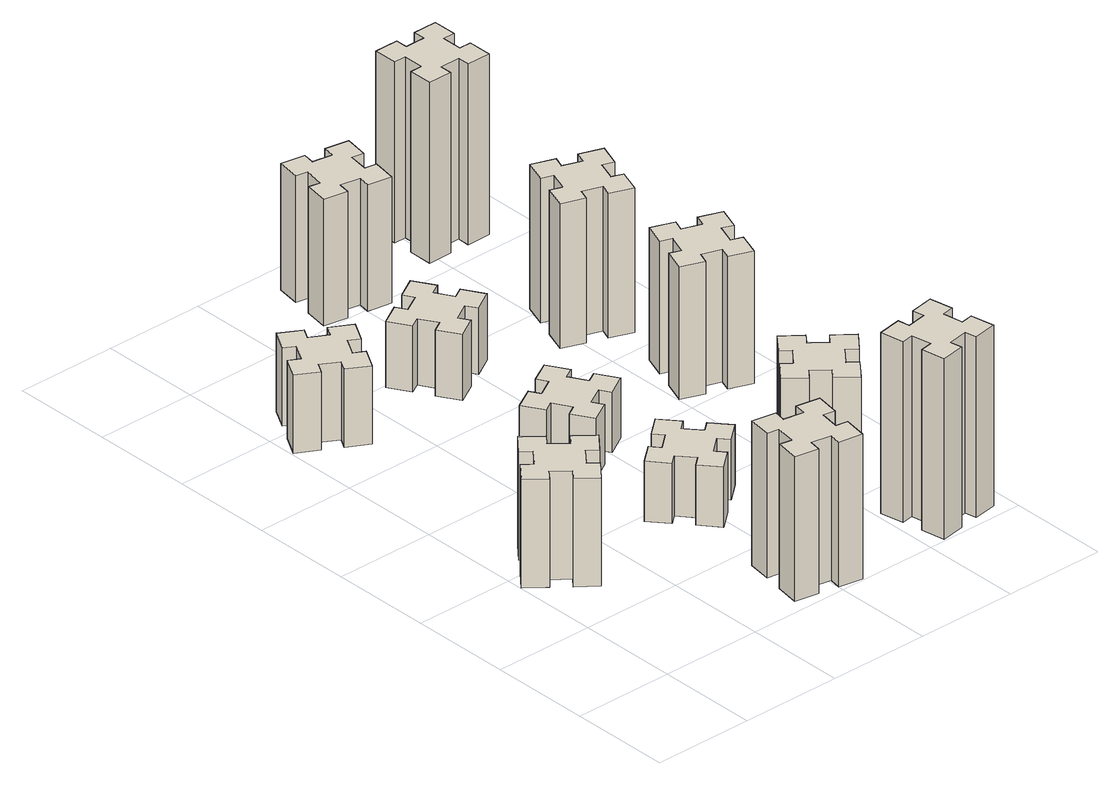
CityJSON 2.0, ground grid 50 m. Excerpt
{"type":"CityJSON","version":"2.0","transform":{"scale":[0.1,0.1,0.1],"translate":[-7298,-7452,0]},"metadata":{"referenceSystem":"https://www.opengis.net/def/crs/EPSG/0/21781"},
"CityObjects":{
"building1":{"type":"Building","attributes":{"class":"1000","function":"1000","usage":"1000","yearOfConstruction":2016,"roofType":"1000","measuredHeight":54,"storeysAboveGround":30,"storeysBelowGround":0},"geometry":[{"type":"Solid","lod":"1","boundaries":[[[[0,1,2,3,4,5,6,7,8,9,10,11,12,13,14,15,16,17,18,19]],[[17,16,20,21]],[[16,15,22,20]],[[15,14,23,22]],[[14,13,24,23]],[[13,12,25,24]],[[12,11,26,25]],[[11,10,27,26]],[[10,9,28,27]],[[9,8,29,28]],[[8,7,30,29]],[[7,6,31,30]],[[6,5,32,31]],[[5,4,33,32]],[[4,3,34,33]],[[3,2,35,34]],[[2,1,36,35]],[[1,0,37,36]],[[0,19,38,37]],[[19,18,39,38]],[[18,17,21,39]],[[24,25,26,27,28,29,30,31,32,33,34,35,36,37,38,39,21,20,22,23]]]]}]},
"building2":{"type":"Building","attributes":{"class":"1000","function":"1000","usage":"1000","yearOfConstruction":2016,"roofType":"1000","measuredHeight":39,"storeysAboveGround":30,"storeysBelowGround":0},"geometry":[{"type":"Solid","lod":"1","boundaries":[[[[40,41,42,43,44,45,46,47,48,49,50,51,52,53,54,55,56,57,58,59]],[[57,56,60,61]],[[56,55,62,60]],[[55,54,63,62]],[[54,53,64,63]],[[53,52,65,64]],[[52,51,66,65]],[[51,50,67,66]],[[50,49,68,67]],[[49,48,69,68]],[[48,47,70,69]],[[47,46,71,70]],[[46,45,72,71]],[[45,44,73,72]],[[44,43,74,73]],[[43,42,75,74]],[[42,41,76,75]],[[41,40,77,76]],[[40,59,78,77]],[[59,58,79,78]],[[58,57,61,79]],[[64,65,66,67,68,69,70,71,72,73,74,75,76,77,78,79,61,60,62,63]]]]}]},
"building3":{"type":"Building","attributes":{"class":"1000","function":"1000","usage":"1000","yearOfConstruction":2016,"roofType":"1000","measuredHeight":72,"storeysAboveGround":30,"storeysBelowGround":0},"geometry":[{"type":"Solid","lod":"1","boundaries":[[[[80,81,82,83,84,85,86,87,88,89,90,91,92,93,94,95,96,97,98,99]],[[97,96,100,101]],[[96,95,102,100]],[[95,94,103,102]],[[94,93,104,103]],[[93,92,105,104]],[[92,91,106,105]],[[91,90,107,106]],[[90,89,108,107]],[[89,88,109,108]],[[88,87,110,109]],[[87,86,111,110]],[[86,85,112,111]],[[85,84,113,112]],[[84,83,114,113]],[[83,82,115,114]],[[82,81,116,115]],[[81,80,117,116]],[[80,99,118,117]],[[99,98,119,118]],[[98,97,101,119]],[[104,105,106,107,108,109,110,111,112,113,114,115,116,117,118,119,101,100,102,103]]]]}]},
"building4":{"type":"Building","attributes":{"class":"1000","function":"1000","usage":"1000","yearOfConstruction":2016,"roofType":"1000","measuredHeight":30,"storeysAboveGround":30,"storeysBelowGround":0},"geometry":[{"type":"Solid","lod":"1","boundaries":[[[[120,121,122,123,124,125,126,127,128,129,130,131,132,133,134,135,136,137,138,139]],[[137,136,140,141]],[[136,135,142,140]],[[135,134,143,142]],[[134,133,144,143]],[[133,132,145,144]],[[132,131,146,145]],[[131,130,147,146]],[[130,129,148,147]],[[129,128,149,148]],[[128,127,150,149]],[[127,126,151,150]],[[126,125,152,151]],[[125,124,153,152]],[[124,123,154,153]],[[123,122,155,154]],[[122,121,156,155]],[[121,120,157,156]],[[120,139,158,157]],[[139,138,159,158]],[[138,137,141,159]],[[144,145,146,147,148,149,150,151,152,153,154,155,156,157,158,159,141,140,142,143]]]]}]},
"building5":{"type":"Building","attributes":{"class":"1000","function":"1000","usage":"1000","yearOfConstruction":2016,"roofType":"1000","measuredHeight":30,"storeysAboveGround":30,"storeysBelowGround":0},"geometry":[{"type":"Solid","lod":"1","boundaries":[[[[160,161,162,163,164,165,166,167,168,169,170,171,172,173,174,175,176,177,178,179]],[[177,176,180,181]],[[176,175,182,180]],[[175,174,183,182]],[[174,173,184,183]],[[173,172,185,184]],[[172,171,186,185]],[[171,170,187,186]],[[170,169,188,187]],[[169,168,189,188]],[[168,167,190,189]],[[167,166,191,190]],[[166,165,192,191]],[[165,164,193,192]],[[164,163,194,193]],[[163,162,195,194]],[[162,161,196,195]],[[161,160,197,196]],[[160,179,198,197]],[[179,178,199,198]],[[178,177,181,199]],[[184,185,186,187,188,189,190,191,192,193,194,195,196,197,198,199,181,180,182,183]]]]}]},
"building6":{"type":"Building","attributes":{"class":"1000","function":"1000","usage":"1000","yearOfConstruction":2016,"roofType":"1000","measuredHeight":33,"storeysAboveGround":30,"storeysBelowGround":0},"geometry":[{"type":"Solid","lod":"1","boundaries":[[[[200,201,202,203,204,205,206,207,208,209,210,211,212,213,214,215,216,217,218,219]],[[217,216,220,221]],[[216,215,222,220]],[[215,214,223,222]],[[214,213,224,223]],[[213,212,225,224]],[[212,211,226,225]],[[211,210,227,226]],[[210,209,228,227]],[[209,208,229,228]],[[208,207,230,229]],[[207,206,231,230]],[[206,205,232,231]],[[205,204,233,232]],[[204,203,234,233]],[[203,202,235,234]],[[202,201,236,235]],[[201,200,237,236]],[[200,219,238,237]],[[219,218,239,238]],[[218,217,221,239]],[[224,225,226,227,228,229,230,231,232,233,234,235,236,237,238,239,221,220,222,223]]]]}]},
"building7":{"type":"Building","attributes":{"class":"1000","function":"1000","usage":"1000","yearOfConstruction":2016,"roofType":"1000","measuredHeight":90,"storeysAboveGround":30,"storeysBelowGround":0},"geometry":[{"type":"Solid","lod":"1","boundaries":[[[[240,241,242,243,244,245,246,247,248,249,250,251,252,253,254,255,256,257,258,259]],[[257,256,260,261]],[[256,255,262,260]],[[255,254,263,262]],[[254,253,264,263]],[[253,252,265,264]],[[252,251,266,265]],[[251,250,267,266]],[[250,249,268,267]],[[249,248,269,268]],[[248,247,270,269]],[[247,246,271,270]],[[246,245,272,271]],[[245,244,273,272]],[[244,243,274,273]],[[243,242,275,274]],[[242,241,276,275]],[[241,240,277,276]],[[240,259,278,277]],[[259,258,279,278]],[[258,257,261,279]],[[264,265,266,267,268,269,270,271,272,273,274,275,276,277,278,279,261,260,262,263]]]]}]},
"building8":{"type":"Building","attributes":{"class":"1000","function":"1000","usage":"1000","yearOfConstruction":2016,"roofType":"1000","measuredHeight":63,"storeysAboveGround":30,"storeysBelowGround":0},"geometry":[{"type":"Solid","lod":"1","boundaries":[[[[280,281,282,283,284,285,286,287,288,289,290,291,292,293,294,295,296,297,298,299]],[[297,296,300,301]],[[296,295,302,300]],[[295,294,303,302]],[[294,293,304,303]],[[293,292,305,304]],[[292,291,306,305]],[[291,290,307,306]],[[290,289,308,307]],[[289,288,309,308]],[[288,287,310,309]],[[287,286,311,310]],[[286,285,312,311]],[[285,284,313,312]],[[284,283,314,313]],[[283,282,315,314]],[[282,281,316,315]],[[281,280,317,316]],[[280,299,318,317]],[[299,298,319,318]],[[298,297,301,319]],[[304,305,306,307,308,309,310,311,312,313,314,315,316,317,318,319,301,300,302,303]]]]}]},
"building9":{"type":"Building","attributes":{"class":"1000","function":"1000","usage":"1000","yearOfConstruction":2016,"roofType":"1000","measuredHeight":42,"storeysAboveGround":30,"storeysBelowGround":0},"geometry":[{"type":"Solid","lod":"1","boundaries":[[[[320,321,322,323,324,325,326,327,328,329,330,331,332,333,334,335,336,337,338,339]],[[337,336,340,341]],[[336,335,342,340]],[[335,334,343,342]],[[334,333,344,343]],[[333,332,345,344]],[[332,331,346,345]],[[331,330,347,346]],[[330,329,348,347]],[[329,328,349,348]],[[328,327,350,349]],[[327,326,351,350]],[[326,325,352,351]],[[325,324,353,352]],[[324,323,354,353]],[[323,322,355,354]],[[322,321,356,355]],[[321,320,357,356]],[[320,339,358,357]],[[339,338,359,358]],[[338,337,341,359]],[[344,345,346,347,348,349,350,351,352,353,354,355,356,357,358,359,341,340,342,343]]]]}]},
"building10":{"type":"Building","attributes":{"class":"1000","function":"1000","usage":"1000","yearOfConstruction":2016,"roofType":"1000","measuredHeight":66,"storeysAboveGround":30,"storeysBelowGround":0},"geometry":[{"type":"Solid","lod":"1","boundaries":[[[[360,361,362,363,364,365,366,367,368,369,370,371,372,373,374,375,376,377,378,379]],[[377,376,380,381]],[[376,375,382,380]],[[375,374,383,382]],[[374,373,384,383]],[[373,372,385,384]],[[372,371,386,385]],[[371,370,387,386]],[[370,369,388,387]],[[369,368,389,388]],[[368,367,390,389]],[[367,366,391,390]],[[366,365,392,391]],[[365,364,393,392]],[[364,363,394,393]],[[363,362,395,394]],[[362,361,396,395]],[[361,360,397,396]],[[360,379,398,397]],[[379,378,399,398]],[[378,377,381,399]],[[384,385,386,387,388,389,390,391,392,393,394,395,396,397,398,399,381,380,382,383]]]]}]},
"building11":{"type":"Building","attributes":{"class":"1000","function":"1000","usage":"1000","yearOfConstruction":2016,"roofType":"1000","measuredHeight":72,"storeysAboveGround":30,"storeysBelowGround":0},"geometry":[{"type":"Solid","lod":"1","boundaries":[[[[400,401,402,403,404,405,406,407,408,409,410,411,412,413,414,415,416,417,418,419]],[[417,416,420,421]],[[416,415,422,420]],[[415,414,423,422]],[[414,413,424,423]],[[413,412,425,424]],[[412,411,426,425]],[[411,410,427,426]],[[410,409,428,427]],[[409,408,429,428]],[[408,407,430,429]],[[407,406,431,430]],[[406,405,432,431]],[[405,404,433,432]],[[404,403,434,433]],[[403,402,435,434]],[[402,401,436,435]],[[401,400,437,436]],[[400,419,438,437]],[[419,418,439,438]],[[418,417,421,439]],[[424,425,426,427,428,429,430,431,432,433,434,435,436,437,438,439,421,420,422,423]]]]}]},
"building12":{"type":"Building","attributes":{"class":"1000","function":"1000","usage":"1000","yearOfConstruction":2016,"roofType":"1000","measuredHeight":90,"storeysAboveGround":30,"storeysBelowGround":0},"geometry":[{"type":"Solid","lod":"1","boundaries":[[[[440,441,442,443,444,445,446,447,448,449,450,451,452,453,454,455,456,457,458,459]],[[457,456,460,461]],[[456,455,462,460]],[[455,454,463,462]],[[454,453,464,463]],[[453,452,465,464]],[[452,451,466,465]],[[451,450,467,466]],[[450,449,468,467]],[[449,448,469,468]],[[448,447,470,469]],[[447,446,471,470]],[[446,445,472,471]],[[445,444,473,472]],[[444,443,474,473]],[[443,442,475,474]],[[442,441,476,475]],[[441,440,477,476]],[[440,459,478,477]],[[459,458,479,478]],[[458,457,461,479]],[[464,465,466,467,468,469,470,471,472,473,474,475,476,477,478,479,461,460,462,463]]]]}]}
},
"vertices":[
[136,893,0],[213,829,0],[174,783,0],[266,706,0],[343,798,0],[297,836,0],[362,913,0],[408,874,0],[485,966,0],[393,1043,0],[354,997,0],[278,1062,0],[316,1108,0],[224,1185,0],[147,1093,0],[193,1054,0],[129,978,0],[83,1016,0],[6,924,0],[98,847,0],[129,978,540],[83,1016,540],[193,1054,540],[147,1093,540],[224,1185,540],[316,1108,540],[278,1062,540],[354,997,540],[393,1043,540],[485,966,540],[408,874,540],[362,913,540],[297,836,540],[343,798,540],[266,706,540],[174,783,540],[213,829,540],[136,893,540],[98,847,540],[6,924,540],
[316,2327,0],[366,2414,0],[418,2384,0],[478,2488,0],[374,2548,0],[344,2496,0],[257,2546,0],[287,2598,0],[183,2658,0],[123,2554,0],[175,2524,0],[125,2437,0],[73,2467,0],[13,2363,0],[117,2303,0],[147,2355,0],[234,2305,0],[204,2253,0],[308,2193,0],[368,2297,0],[234,2305,390],[204,2253,390],[147,2355,390],[117,2303,390],[13,2363,390],[73,2467,390],[125,2437,390],[175,2524,390],[123,2554,390],[183,2658,390],[287,2598,390],[257,2546,390],[344,2496,390],[374,2548,390],[478,2488,390],[418,2384,390],[366,2414,390],[316,2327,390],[368,2297,390],[308,2193,390],
[886,274,0],[868,175,0],[809,186,0],[788,67,0],[907,47,0],[917,106,0],[1015,88,0],[1005,29,0],[1123,8,0],[1144,127,0],[1085,137,0],[1102,235,0],[1161,225,0],[1182,343,0],[1064,364,0],[1054,305,0],[955,322,0],[966,381,0],[847,402,0],[827,284,0],[955,322,720],[966,381,720],[1054,305,720],[1064,364,720],[1182,343,720],[1161,225,720],[1102,235,720],[1085,137,720],[1144,127,720],[1123,8,720],[1005,29,720],[1015,88,720],[917,106,720],[907,47,720],[788,67,720],[809,186,720],[868,175,720],[886,274,720],[827,284,720],[847,402,720],
[1018,829,0],[1094,893,0],[1133,847,0],[1225,924,0],[1148,1016,0],[1102,978,0],[1037,1054,0],[1083,1093,0],[1006,1185,0],[914,1108,0],[953,1062,0],[876,997,0],[838,1043,0],[746,966,0],[823,874,0],[869,913,0],[933,836,0],[887,798,0],[964,706,0],[1056,783,0],[933,836,300],[887,798,300],[869,913,300],[823,874,300],[746,966,300],[838,1043,300],[876,997,300],[953,1062,300],[914,1108,300],[1006,1185,300],[1083,1093,300],[1037,1054,300],[1102,978,300],[1148,1016,300],[1225,924,300],[1133,847,300],[1094,893,300],[1018,829,300],[1056,783,300],[964,706,300],
[765,1574,0],[815,1487,0],[763,1457,0],[823,1353,0],[927,1413,0],[897,1465,0],[984,1515,0],[1014,1463,0],[1118,1523,0],[1058,1627,0],[1006,1597,0],[956,1684,0],[1008,1714,0],[948,1818,0],[844,1758,0],[874,1706,0],[787,1656,0],[757,1708,0],[653,1648,0],[713,1544,0],[787,1656,300],[757,1708,300],[874,1706,300],[844,1758,300],[948,1818,300],[1008,1714,300],[956,1684,300],[1006,1597,300],[1058,1627,300],[1118,1523,300],[1014,1463,300],[984,1515,300],[897,1465,300],[927,1413,300],[823,1353,300],[763,1457,300],[815,1487,300],[765,1574,300],[713,1544,300],[653,1648,300],
[765,2414,0],[815,2327,0],[763,2297,0],[823,2193,0],[927,2253,0],[897,2305,0],[984,2355,0],[1014,2303,0],[1118,2363,0],[1058,2467,0],[1006,2437,0],[956,2524,0],[1008,2554,0],[948,2658,0],[844,2598,0],[874,2546,0],[787,2496,0],[757,2548,0],[653,2488,0],[713,2384,0],[787,2496,330],[757,2548,330],[874,2546,330],[844,2598,330],[948,2658,330],[1008,2554,330],[956,2524,330],[1006,2437,330],[1058,2467,330],[1118,2363,330],[1014,2303,330],[984,2355,330],[897,2305,330],[927,2253,330],[823,2193,330],[763,2297,330],[815,2327,330],[765,2414,330],[713,2384,330],[653,2488,330],
[1755,322,0],[1657,305,0],[1647,364,0],[1528,343,0],[1549,225,0],[1608,235,0],[1626,137,0],[1567,127,0],[1587,8,0],[1706,29,0],[1695,88,0],[1794,106,0],[1804,47,0],[1922,67,0],[1901,186,0],[1842,175,0],[1825,274,0],[1884,284,0],[1863,402,0],[1745,381,0],[1825,274,900],[1884,284,900],[1842,175,900],[1901,186,900],[1922,67,900],[1804,47,900],[1794,106,900],[1695,88,900],[1706,29,900],[1587,8,900],[1567,127,900],[1626,137,900],[1608,235,900],[1549,225,900],[1528,343,900],[1647,364,900],[1657,305,900],[1755,322,900],[1745,381,900],[1863,402,900],
[886,3234,0],[868,3135,0],[809,3146,0],[788,3027,0],[907,3007,0],[917,3066,0],[1015,3048,0],[1005,2989,0],[1123,2968,0],[1144,3087,0],[1085,3097,0],[1102,3195,0],[1161,3185,0],[1182,3303,0],[1064,3324,0],[1054,3265,0],[955,3282,0],[966,3341,0],[847,3362,0],[827,3244,0],[955,3282,630],[966,3341,630],[1054,3265,630],[1064,3324,630],[1182,3303,630],[1161,3185,630],[1102,3195,630],[1085,3097,630],[1144,3087,630],[1123,2968,630],[1005,2989,630],[1015,3048,630],[917,3066,630],[907,3007,630],[788,3027,630],[809,3146,630],[868,3135,630],[886,3234,630],[827,3244,630],[847,3362,630],
[1834,997,0],[1758,1062,0],[1796,1108,0],[1704,1185,0],[1627,1093,0],[1673,1054,0],[1609,978,0],[1563,1016,0],[1486,924,0],[1578,847,0],[1616,893,0],[1693,829,0],[1654,783,0],[1746,706,0],[1823,798,0],[1777,836,0],[1842,913,0],[1888,874,0],[1965,966,0],[1873,1043,0],[1842,913,420],[1888,874,420],[1777,836,420],[1823,798,420],[1746,706,420],[1654,783,420],[1693,829,420],[1616,893,420],[1578,847,420],[1486,924,420],[1563,1016,420],[1609,978,420],[1673,1054,420],[1627,1093,420],[1704,1185,420],[1796,1108,420],[1758,1062,420],[1834,997,420],[1873,1043,420],[1965,966,420],
[1810,1772,0],[1716,1806,0],[1737,1862,0],[1624,1903,0],[1583,1790,0],[1639,1770,0],[1605,1676,0],[1549,1697,0],[1507,1584,0],[1620,1543,0],[1641,1599,0],[1735,1565,0],[1714,1509,0],[1827,1467,0],[1868,1580,0],[1812,1601,0],[1846,1695,0],[1902,1674,0],[1943,1787,0],[1830,1828,0],[1846,1695,660],[1902,1674,660],[1812,1601,660],[1868,1580,660],[1827,1467,660],[1714,1509,660],[1735,1565,660],[1641,1599,660],[1620,1543,660],[1507,1584,660],[1549,1697,660],[1605,1676,660],[1639,1770,660],[1583,1790,660],[1624,1903,660],[1737,1862,660],[1716,1806,660],[1810,1772,660],[1830,1828,660],[1943,1787,660],
[1710,2412,0],[1616,2446,0],[1637,2502,0],[1524,2543,0],[1483,2430,0],[1539,2410,0],[1505,2316,0],[1449,2337,0],[1407,2224,0],[1520,2183,0],[1541,2239,0],[1635,2205,0],[1614,2149,0],[1727,2107,0],[1768,2220,0],[1712,2241,0],[1746,2335,0],[1802,2314,0],[1843,2427,0],[1730,2468,0],[1746,2335,720],[1802,2314,720],[1712,2241,720],[1768,2220,720],[1727,2107,720],[1614,2149,720],[1635,2205,720],[1541,2239,720],[1520,2183,720],[1407,2224,720],[1449,2337,720],[1505,2316,720],[1539,2410,720],[1483,2430,720],[1524,2543,720],[1637,2502,720],[1616,2446,720],[1710,2412,720],[1730,2468,720],[1843,2427,720],
[1575,3155,0],[1675,3155,0],[1675,3095,0],[1795,3095,0],[1795,3215,0],[1735,3215,0],[1735,3315,0],[1795,3315,0],[1795,3435,0],[1675,3435,0],[1675,3375,0],[1575,3375,0],[1575,3435,0],[1455,3435,0],[1455,3315,0],[1515,3315,0],[1515,3215,0],[1455,3215,0],[1455,3095,0],[1575,3095,0],[1515,3215,900],[1455,3215,900],[1515,3315,900],[1455,3315,900],[1455,3435,900],[1575,3435,900],[1575,3375,900],[1675,3375,900],[1675,3435,900],[1795,3435,900],[1795,3315,900],[1735,3315,900],[1735,3215,900],[1795,3215,900],[1795,3095,900],[1675,3095,900],[1675,3155,900],[1575,3155,900],[1575,3095,900],[1455,3095,900]
]}
